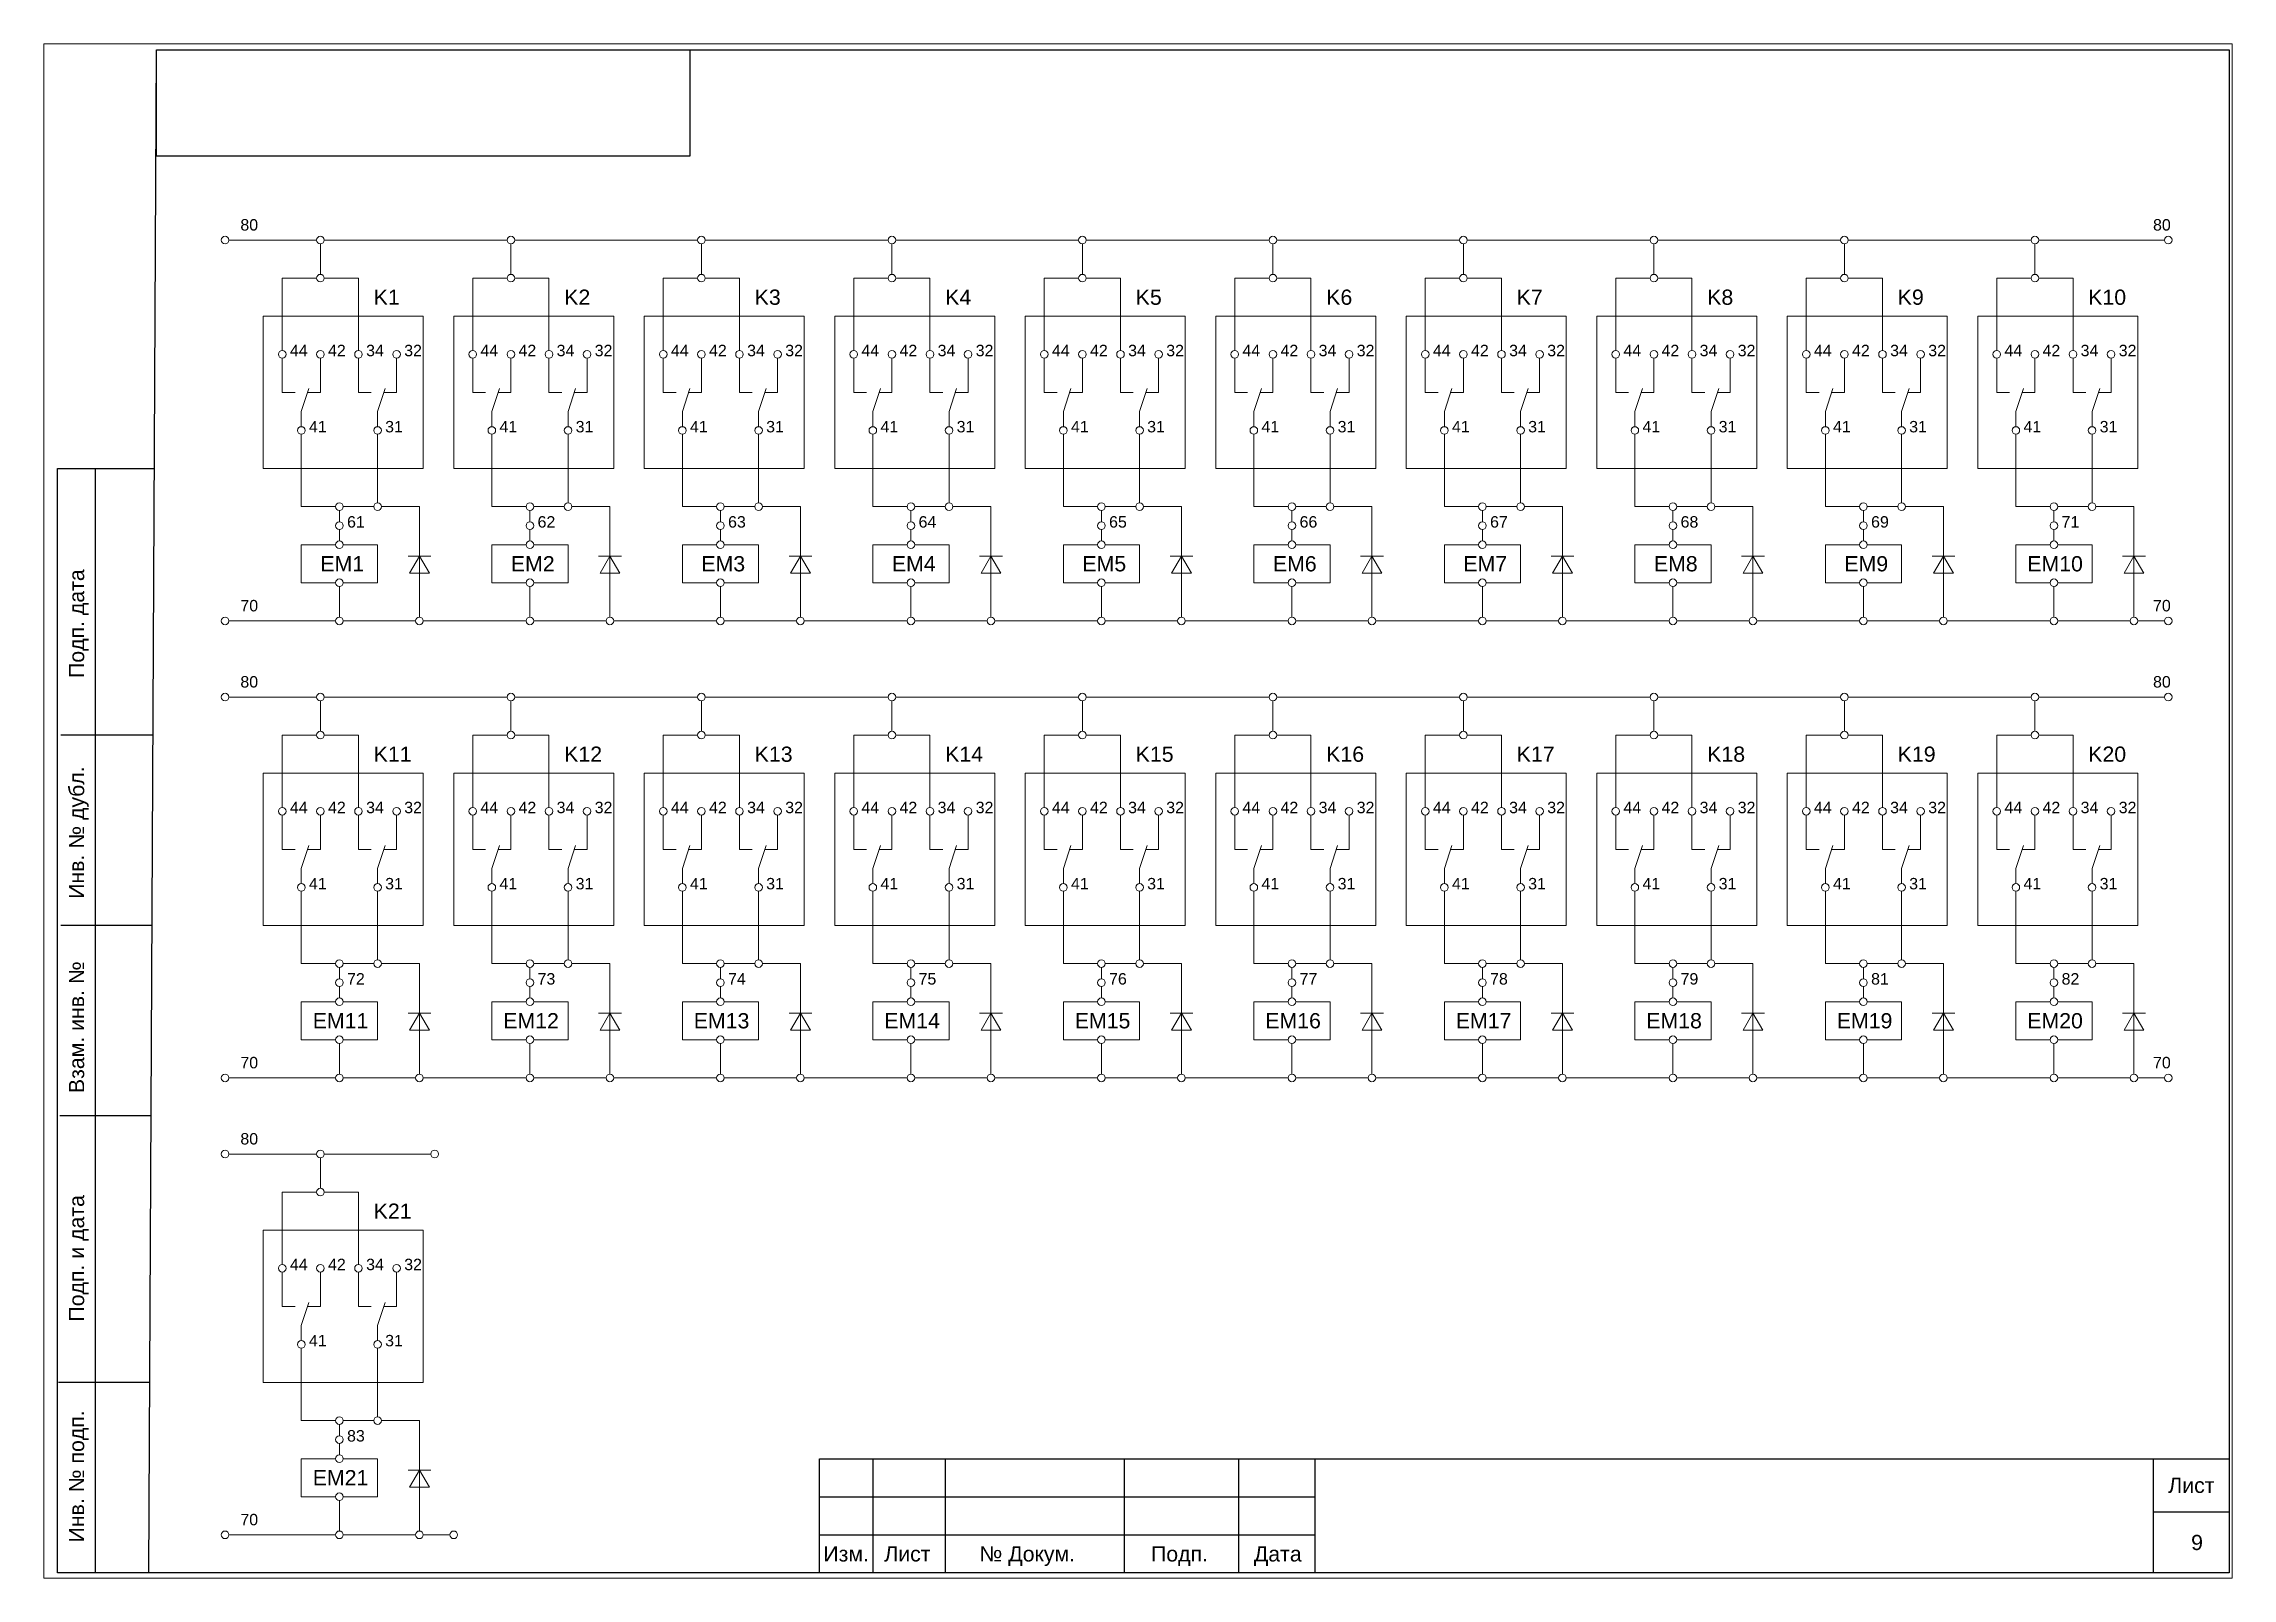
# Paper-space layout 'Лист8' of a CAD drawing. Header units: millimetres. Extents: x 0 to 287, y 0 to 202.
# The model-space entities are those that its viewports show. They can reach past a viewport. Long polylines and large blocks are cut down to what shows.
import ezdxf

# ---------------------------------------------------------------- set-up
doc = ezdxf.new("R2010")
doc.units = ezdxf.units.MM
doc.layers.add('Аппаратура', color=7, linetype='Continuous', lineweight=20)
doc.layers.add('Рамки', color=7, linetype='Continuous', lineweight=25)
doc.styles.get("Standard").update_dxf_attribs({"font": 'arial.ttf'})

msp = doc.modelspace()

# ---------------------------------------------------------------- linework, layer by layer
at = {"layer": 'Аппаратура'}
for p, q in [((2355, 3470), (2366.5, 3470)), ((2367, 3469.5), (2367, 3465.5)), ((2367.5, 3470), (2391.5, 3470)), ((2392, 3469.5), (2392, 3465.5)), ((2392.5, 3470), (2416.5, 3470)), ((2417, 3469.5), (2417, 3465.5)), ((2417.5, 3470), (2441.5, 3470)), ((2442, 3469.5), (2442, 3465.5)), ((2442.5, 3470), (2466.5, 3470)), ((2467, 3469.5), (2467, 3465.5)), ((2467.5, 3470), (2491.5, 3470)), ((2492, 3469.5), (2492, 3465.5)), ((2492.5, 3470), (2516.5, 3470)), ((2517, 3469.5), (2517, 3465.5)), ((2517.5, 3470), (2541.5, 3470)), ((2542, 3469.5), (2542, 3465.5)), ((2542.5, 3470), (2566.5, 3470)), ((2567, 3469.5), (2567, 3465.5)), ((2567.5, 3470), (2591.5, 3470)), ((2592, 3469.5), (2592, 3465.5)), ((2592.5, 3470), (2609, 3470)), ((2362, 3455.5), (2362, 3465)), ((2362, 3465), (2366.5, 3465)), ((2367.5, 3465), (2372, 3465)), ((2372, 3455.5), (2372, 3465)), ((2387, 3455.5), (2387, 3465)), ((2387, 3465), (2391.5, 3465)), ((2392.5, 3465), (2397, 3465)), ((2397, 3455.5), (2397, 3465)), ((2412, 3455.5), (2412, 3465)), ((2412, 3465), (2416.5, 3465)), ((2417.5, 3465), (2422, 3465)), ((2422, 3455.5), (2422, 3465)), ((2437, 3455.5), (2437, 3465)), ((2437, 3465), (2441.5, 3465)), ((2442.5, 3465), (2447, 3465)), ((2447, 3455.5), (2447, 3465)), ((2462, 3455.5), (2462, 3465)), ((2462, 3465), (2466.5, 3465)), ((2467.5, 3465), (2472, 3465)), ((2472, 3455.5), (2472, 3465)), ((2487, 3455.5), (2487, 3465)), ((2487, 3465), (2491.5, 3465)), ((2492.5, 3465), (2497, 3465)), ((2497, 3455.5), (2497, 3465)), ((2512, 3455.5), (2512, 3465)), ((2512, 3465), (2516.5, 3465)), ((2517.5, 3465), (2522, 3465)), ((2522, 3455.5), (2522, 3465)), ((2537, 3455.5), (2537, 3465)), ((2537, 3465), (2541.5, 3465)), ((2542.5, 3465), (2547, 3465)), ((2547, 3455.5), (2547, 3465)), ((2562, 3455.5), (2562, 3465)), ((2562, 3465), (2566.5, 3465)), ((2567.5, 3465), (2572, 3465)), ((2572, 3455.5), (2572, 3465)), ((2587, 3455.5), (2587, 3465)), ((2587, 3465), (2591.5, 3465)), ((2592.5, 3465), (2597, 3465)), ((2597, 3455.5), (2597, 3465)), ((2362, 3454.5), (2362, 3450)), ((2367, 3454.5), (2367, 3450)), ((2372, 3454.5), (2372, 3450)), ((2377, 3454.5), (2377, 3450)), ((2387, 3454.5), (2387, 3450)), ((2392, 3454.5), (2392, 3450)), ((2397, 3454.5), (2397, 3450)), ((2402, 3454.5), (2402, 3450)), ((2412, 3454.5), (2412, 3450)), ((2417, 3454.5), (2417, 3450)), ((2422, 3454.5), (2422, 3450)), ((2427, 3454.5), (2427, 3450)), ((2437, 3454.5), (2437, 3450)), ((2442, 3454.5), (2442, 3450)), ((2447, 3454.5), (2447, 3450)), ((2452, 3454.5), (2452, 3450)), ((2462, 3454.5), (2462, 3450)), ((2467, 3454.5), (2467, 3450)), ((2472, 3454.5), (2472, 3450)), ((2477, 3454.5), (2477, 3450)), ((2487, 3454.5), (2487, 3450)), ((2492, 3454.5), (2492, 3450)), ((2497, 3454.5), (2497, 3450)), ((2502, 3454.5), (2502, 3450)), ((2512, 3454.5), (2512, 3450)), ((2517, 3454.5), (2517, 3450)), ((2522, 3454.5), (2522, 3450)), ((2527, 3454.5), (2527, 3450)), ((2537, 3454.5), (2537, 3450)), ((2542, 3454.5), (2542, 3450)), ((2547, 3454.5), (2547, 3450)), ((2552, 3454.5), (2552, 3450)), ((2562, 3454.5), (2562, 3450)), ((2567, 3454.5), (2567, 3450)), ((2572, 3454.5), (2572, 3450)), ((2577, 3454.5), (2577, 3450)), ((2587, 3454.5), (2587, 3450)), ((2592, 3454.5), (2592, 3450)), ((2597, 3454.5), (2597, 3450)), ((2602, 3454.5), (2602, 3450)), ((2362, 3450), (2363.67, 3450)), ((2364.5, 3447.5), (2365.5, 3450.5)), ((2367, 3450), (2365.33, 3450)), ((2372, 3450), (2373.67, 3450)), ((2374.5, 3447.5), (2375.5, 3450.5)), ((2377, 3450), (2375.33, 3450)), ((2387, 3450), (2388.67, 3450)), ((2389.5, 3447.5), (2390.5, 3450.5)), ((2392, 3450), (2390.33, 3450)), ((2397, 3450), (2398.67, 3450)), ((2399.5, 3447.5), (2400.5, 3450.5)), ((2402, 3450), (2400.33, 3450)), ((2412, 3450), (2413.67, 3450)), ((2414.5, 3447.5), (2415.5, 3450.5)), ((2417, 3450), (2415.33, 3450)), ((2422, 3450), (2423.67, 3450)), ((2424.5, 3447.5), (2425.5, 3450.5)), ((2427, 3450), (2425.33, 3450)), ((2437, 3450), (2438.67, 3450)), ((2439.5, 3447.5), (2440.5, 3450.5)), ((2442, 3450), (2440.33, 3450)), ((2447, 3450), (2448.67, 3450)), ((2449.5, 3447.5), (2450.5, 3450.5)), ((2452, 3450), (2450.33, 3450)), ((2462, 3450), (2463.67, 3450)), ((2464.5, 3447.5), (2465.5, 3450.5)), ((2467, 3450), (2465.33, 3450)), ((2472, 3450), (2473.67, 3450)), ((2474.5, 3447.5), (2475.5, 3450.5)), ((2477, 3450), (2475.33, 3450)), ((2487, 3450), (2488.67, 3450)), ((2489.5, 3447.5), (2490.5, 3450.5)), ((2492, 3450), (2490.33, 3450)), ((2497, 3450), (2498.67, 3450)), ((2499.5, 3447.5), (2500.5, 3450.5)), ((2502, 3450), (2500.33, 3450)), ((2512, 3450), (2513.67, 3450)), ((2514.5, 3447.5), (2515.5, 3450.5)), ((2517, 3450), (2515.33, 3450)), ((2522, 3450), (2523.67, 3450)), ((2524.5, 3447.5), (2525.5, 3450.5)), ((2527, 3450), (2525.33, 3450)), ((2537, 3450), (2538.67, 3450)), ((2539.5, 3447.5), (2540.5, 3450.5)), ((2542, 3450), (2540.33, 3450)), ((2547, 3450), (2548.67, 3450)), ((2549.5, 3447.5), (2550.5, 3450.5)), ((2552, 3450), (2550.33, 3450)), ((2562, 3450), (2563.67, 3450)), ((2564.5, 3447.5), (2565.5, 3450.5)), ((2567, 3450), (2565.33, 3450)), ((2572, 3450), (2573.67, 3450)), ((2574.5, 3447.5), (2575.5, 3450.5)), ((2577, 3450), (2575.33, 3450)), ((2587, 3450), (2588.67, 3450)), ((2589.5, 3447.5), (2590.5, 3450.5)), ((2592, 3450), (2590.33, 3450)), ((2597, 3450), (2598.67, 3450)), ((2599.5, 3447.5), (2600.5, 3450.5)), ((2602, 3450), (2600.33, 3450)), ((2364.5, 3445.5), (2364.5, 3447.5)), ((2374.5, 3445.5), (2374.5, 3447.5)), ((2389.5, 3445.5), (2389.5, 3447.5)), ((2399.5, 3445.5), (2399.5, 3447.5)), ((2414.5, 3445.5), (2414.5, 3447.5)), ((2424.5, 3445.5), (2424.5, 3447.5)), ((2439.5, 3445.5), (2439.5, 3447.5)), ((2449.5, 3445.5), (2449.5, 3447.5)), ((2464.5, 3445.5), (2464.5, 3447.5)), ((2474.5, 3445.5), (2474.5, 3447.5)), ((2489.5, 3445.5), (2489.5, 3447.5)), ((2499.5, 3445.5), (2499.5, 3447.5)), ((2514.5, 3445.5), (2514.5, 3447.5)), ((2524.5, 3445.5), (2524.5, 3447.5)), ((2539.5, 3445.5), (2539.5, 3447.5)), ((2549.5, 3445.5), (2549.5, 3447.5)), ((2564.5, 3445.5), (2564.5, 3447.5)), ((2574.5, 3445.5), (2574.5, 3447.5)), ((2589.5, 3445.5), (2589.5, 3447.5)), ((2599.5, 3445.5), (2599.5, 3447.5)), ((2364.5, 3435), (2364.5, 3444.5)), ((2374.5, 3435.5), (2374.5, 3444.5)), ((2389.5, 3435), (2389.5, 3444.5)), ((2399.5, 3435.5), (2399.5, 3444.5)), ((2414.5, 3435), (2414.5, 3444.5)), ((2424.5, 3435.5), (2424.5, 3444.5)), ((2439.5, 3435), (2439.5, 3444.5)), ((2449.5, 3435.5), (2449.5, 3444.5)), ((2464.5, 3435), (2464.5, 3444.5)), ((2474.5, 3435.5), (2474.5, 3444.5)), ((2489.5, 3435), (2489.5, 3444.5)), ((2499.5, 3435.5), (2499.5, 3444.5)), ((2514.5, 3435), (2514.5, 3444.5)), ((2524.5, 3435.5), (2524.5, 3444.5)), ((2539.5, 3435), (2539.5, 3444.5)), ((2549.5, 3435.5), (2549.5, 3444.5)), ((2564.5, 3435), (2564.5, 3444.5)), ((2574.5, 3435.5), (2574.5, 3444.5)), ((2589.5, 3435), (2589.5, 3444.5)), ((2599.5, 3435.5), (2599.5, 3444.5)), ((2369, 3435), (2364.5, 3435)), ((2370, 3435), (2374, 3435)), ((2375, 3435), (2380, 3435)), ((2380, 3435), (2380, 3420.5)), ((2394, 3435), (2389.5, 3435)), ((2395, 3435), (2399, 3435)), ((2400, 3435), (2405, 3435)), ((2405, 3435), (2405, 3420.5)), ((2419, 3435), (2414.5, 3435)), ((2420, 3435), (2424, 3435)), ((2425, 3435), (2430, 3435)), ((2430, 3435), (2430, 3420.5)), ((2444, 3435), (2439.5, 3435)), ((2445, 3435), (2449, 3435)), ((2450, 3435), (2455, 3435)), ((2455, 3435), (2455, 3420.5)), ((2469, 3435), (2464.5, 3435)), ((2470, 3435), (2474, 3435)), ((2475, 3435), (2480, 3435)), ((2480, 3435), (2480, 3420.5)), ((2494, 3435), (2489.5, 3435)), ((2495, 3435), (2499, 3435)), ((2500, 3435), (2505, 3435)), ((2505, 3435), (2505, 3420.5)), ((2519, 3435), (2514.5, 3435)), ((2520, 3435), (2524, 3435)), ((2525, 3435), (2530, 3435)), ((2530, 3435), (2530, 3420.5)), ((2544, 3435), (2539.5, 3435)), ((2545, 3435), (2549, 3435)), ((2550, 3435), (2555, 3435)), ((2555, 3435), (2555, 3420.5)), ((2569, 3435), (2564.5, 3435)), ((2570, 3435), (2574, 3435)), ((2575, 3435), (2580, 3435)), ((2580, 3435), (2580, 3420.5)), ((2594, 3435), (2589.5, 3435)), ((2595, 3435), (2599, 3435)), ((2600, 3435), (2605, 3435)), ((2605, 3435), (2605, 3420.5)), ((2369.5, 3434.5), (2369.5, 3433)), ((2369.5, 3432), (2369.5, 3430.5)), ((2394.5, 3434.5), (2394.5, 3433)), ((2394.5, 3432), (2394.5, 3430.5)), ((2419.5, 3434.5), (2419.5, 3433)), ((2419.5, 3432), (2419.5, 3430.5)), ((2444.5, 3434.5), (2444.5, 3433)), ((2444.5, 3432), (2444.5, 3430.5)), ((2469.5, 3434.5), (2469.5, 3433)), ((2469.5, 3432), (2469.5, 3430.5)), ((2494.5, 3434.5), (2494.5, 3433)), ((2494.5, 3432), (2494.5, 3430.5)), ((2519.5, 3434.5), (2519.5, 3433)), ((2519.5, 3432), (2519.5, 3430.5)), ((2544.5, 3434.5), (2544.5, 3433)), ((2544.5, 3432), (2544.5, 3430.5)), ((2569.5, 3434.5), (2569.5, 3433)), ((2569.5, 3432), (2569.5, 3430.5)), ((2594.5, 3434.5), (2594.5, 3433)), ((2594.5, 3432), (2594.5, 3430.5)), ((2378.5, 3428.5), (2381.5, 3428.5)), ((2403.5, 3428.5), (2406.5, 3428.5)), ((2428.5, 3428.5), (2431.5, 3428.5)), ((2453.5, 3428.5), (2456.5, 3428.5)), ((2478.5, 3428.5), (2481.5, 3428.5)), ((2503.5, 3428.5), (2506.5, 3428.5)), ((2528.5, 3428.5), (2531.5, 3428.5)), ((2553.5, 3428.5), (2556.5, 3428.5)), ((2578.5, 3428.5), (2581.5, 3428.5)), ((2603.5, 3428.5), (2606.5, 3428.5)), ((2369.5, 3424.5), (2369.5, 3420.5)), ((2394.5, 3424.5), (2394.5, 3420.5)), ((2419.5, 3424.5), (2419.5, 3420.5)), ((2444.5, 3424.5), (2444.5, 3420.5)), ((2469.5, 3424.5), (2469.5, 3420.5)), ((2494.5, 3424.5), (2494.5, 3420.5)), ((2519.5, 3424.5), (2519.5, 3420.5)), ((2544.5, 3424.5), (2544.5, 3420.5)), ((2569.5, 3424.5), (2569.5, 3420.5)), ((2594.5, 3424.5), (2594.5, 3420.5)), ((2355, 3420), (2369, 3420)), ((2370, 3420), (2379.5, 3420)), ((2380.5, 3420), (2394, 3420)), ((2395, 3420), (2404.5, 3420)), ((2405.5, 3420), (2419, 3420)), ((2420, 3420), (2429.5, 3420)), ((2430.5, 3420), (2444, 3420)), ((2445, 3420), (2454.5, 3420)), ((2455.5, 3420), (2469, 3420)), ((2470, 3420), (2479.5, 3420)), ((2480.5, 3420), (2494, 3420)), ((2495, 3420), (2504.5, 3420)), ((2505.5, 3420), (2519, 3420)), ((2520, 3420), (2529.5, 3420)), ((2530.5, 3420), (2544, 3420)), ((2545, 3420), (2554.5, 3420)), ((2555.5, 3420), (2569, 3420)), ((2570, 3420), (2579.5, 3420)), ((2580.5, 3420), (2594, 3420)), ((2595, 3420), (2604.5, 3420)), ((2605.5, 3420), (2609, 3420)), ((2355, 3410), (2366.5, 3410)), ((2367, 3409.5), (2367, 3405.5)), ((2367.5, 3410), (2391.5, 3410)), ((2392, 3409.5), (2392, 3405.5)), ((2392.5, 3410), (2416.5, 3410)), ((2417, 3409.5), (2417, 3405.5)), ((2417.5, 3410), (2441.5, 3410)), ((2442, 3409.5), (2442, 3405.5)), ((2442.5, 3410), (2466.5, 3410)), ((2467, 3409.5), (2467, 3405.5)), ((2467.5, 3410), (2491.5, 3410)), ((2492, 3409.5), (2492, 3405.5)), ((2492.5, 3410), (2516.5, 3410)), ((2517, 3409.5), (2517, 3405.5)), ((2517.5, 3410), (2541.5, 3410)), ((2542, 3409.5), (2542, 3405.5)), ((2542.5, 3410), (2566.5, 3410)), ((2567, 3409.5), (2567, 3405.5)), ((2567.5, 3410), (2591.5, 3410)), ((2592, 3409.5), (2592, 3405.5)), ((2592.5, 3410), (2609, 3410)), ((2362, 3395.5), (2362, 3405)), ((2362, 3405), (2366.5, 3405)), ((2367.5, 3405), (2372, 3405)), ((2372, 3395.5), (2372, 3405)), ((2387, 3395.5), (2387, 3405)), ((2387, 3405), (2391.5, 3405)), ((2392.5, 3405), (2397, 3405)), ((2397, 3395.5), (2397, 3405)), ((2412, 3395.5), (2412, 3405)), ((2412, 3405), (2416.5, 3405)), ((2417.5, 3405), (2422, 3405)), ((2422, 3395.5), (2422, 3405)), ((2437, 3395.5), (2437, 3405)), ((2437, 3405), (2441.5, 3405)), ((2442.5, 3405), (2447, 3405)), ((2447, 3395.5), (2447, 3405)), ((2462, 3395.5), (2462, 3405)), ((2462, 3405), (2466.5, 3405)), ((2467.5, 3405), (2472, 3405)), ((2472, 3395.5), (2472, 3405)), ((2487, 3395.5), (2487, 3405)), ((2487, 3405), (2491.5, 3405)), ((2492.5, 3405), (2497, 3405)), ((2497, 3395.5), (2497, 3405)), ((2512, 3395.5), (2512, 3405)), ((2512, 3405), (2516.5, 3405)), ((2517.5, 3405), (2522, 3405)), ((2522, 3395.5), (2522, 3405)), ((2537, 3395.5), (2537, 3405)), ((2537, 3405), (2541.5, 3405)), ((2542.5, 3405), (2547, 3405)), ((2547, 3395.5), (2547, 3405)), ((2562, 3395.5), (2562, 3405)), ((2562, 3405), (2566.5, 3405)), ((2567.5, 3405), (2572, 3405)), ((2572, 3395.5), (2572, 3405)), ((2587, 3395.5), (2587, 3405)), ((2587, 3405), (2591.5, 3405)), ((2592.5, 3405), (2597, 3405)), ((2597, 3395.5), (2597, 3405)), ((2362, 3394.5), (2362, 3390)), ((2367, 3394.5), (2367, 3390)), ((2372, 3394.5), (2372, 3390)), ((2377, 3394.5), (2377, 3390)), ((2387, 3394.5), (2387, 3390)), ((2392, 3394.5), (2392, 3390)), ((2397, 3394.5), (2397, 3390)), ((2402, 3394.5), (2402, 3390)), ((2412, 3394.5), (2412, 3390)), ((2417, 3394.5), (2417, 3390)), ((2422, 3394.5), (2422, 3390)), ((2427, 3394.5), (2427, 3390)), ((2437, 3394.5), (2437, 3390)), ((2442, 3394.5), (2442, 3390)), ((2447, 3394.5), (2447, 3390)), ((2452, 3394.5), (2452, 3390)), ((2462, 3394.5), (2462, 3390)), ((2467, 3394.5), (2467, 3390)), ((2472, 3394.5), (2472, 3390)), ((2477, 3394.5), (2477, 3390)), ((2487, 3394.5), (2487, 3390)), ((2492, 3394.5), (2492, 3390)), ((2497, 3394.5), (2497, 3390)), ((2502, 3394.5), (2502, 3390)), ((2512, 3394.5), (2512, 3390)), ((2517, 3394.5), (2517, 3390)), ((2522, 3394.5), (2522, 3390)), ((2527, 3394.5), (2527, 3390)), ((2537, 3394.5), (2537, 3390)), ((2542, 3394.5), (2542, 3390)), ((2547, 3394.5), (2547, 3390)), ((2552, 3394.5), (2552, 3390)), ((2562, 3394.5), (2562, 3390)), ((2567, 3394.5), (2567, 3390)), ((2572, 3394.5), (2572, 3390)), ((2577, 3394.5), (2577, 3390)), ((2587, 3394.5), (2587, 3390)), ((2592, 3394.5), (2592, 3390)), ((2597, 3394.5), (2597, 3390)), ((2602, 3394.5), (2602, 3390)), ((2362, 3390), (2363.67, 3390)), ((2364.5, 3387.5), (2365.5, 3390.5)), ((2367, 3390), (2365.33, 3390)), ((2372, 3390), (2373.67, 3390)), ((2374.5, 3387.5), (2375.5, 3390.5)), ((2377, 3390), (2375.33, 3390)), ((2387, 3390), (2388.67, 3390)), ((2389.5, 3387.5), (2390.5, 3390.5)), ((2392, 3390), (2390.33, 3390)), ((2397, 3390), (2398.67, 3390)), ((2399.5, 3387.5), (2400.5, 3390.5)), ((2402, 3390), (2400.33, 3390)), ((2412, 3390), (2413.67, 3390)), ((2414.5, 3387.5), (2415.5, 3390.5)), ((2417, 3390), (2415.33, 3390)), ((2422, 3390), (2423.67, 3390)), ((2424.5, 3387.5), (2425.5, 3390.5)), ((2427, 3390), (2425.33, 3390)), ((2437, 3390), (2438.67, 3390)), ((2439.5, 3387.5), (2440.5, 3390.5)), ((2442, 3390), (2440.33, 3390)), ((2447, 3390), (2448.67, 3390)), ((2449.5, 3387.5), (2450.5, 3390.5)), ((2452, 3390), (2450.33, 3390)), ((2462, 3390), (2463.67, 3390)), ((2464.5, 3387.5), (2465.5, 3390.5)), ((2467, 3390), (2465.33, 3390)), ((2472, 3390), (2473.67, 3390)), ((2474.5, 3387.5), (2475.5, 3390.5)), ((2477, 3390), (2475.33, 3390)), ((2487, 3390), (2488.67, 3390)), ((2489.5, 3387.5), (2490.5, 3390.5)), ((2492, 3390), (2490.33, 3390)), ((2497, 3390), (2498.67, 3390)), ((2499.5, 3387.5), (2500.5, 3390.5)), ((2502, 3390), (2500.33, 3390)), ((2512, 3390), (2513.67, 3390)), ((2514.5, 3387.5), (2515.5, 3390.5)), ((2517, 3390), (2515.33, 3390)), ((2522, 3390), (2523.67, 3390)), ((2524.5, 3387.5), (2525.5, 3390.5)), ((2527, 3390), (2525.33, 3390)), ((2537, 3390), (2538.67, 3390)), ((2539.5, 3387.5), (2540.5, 3390.5)), ((2542, 3390), (2540.33, 3390)), ((2547, 3390), (2548.67, 3390)), ((2549.5, 3387.5), (2550.5, 3390.5)), ((2552, 3390), (2550.33, 3390)), ((2562, 3390), (2563.67, 3390)), ((2564.5, 3387.5), (2565.5, 3390.5)), ((2567, 3390), (2565.33, 3390)), ((2572, 3390), (2573.67, 3390)), ((2574.5, 3387.5), (2575.5, 3390.5)), ((2577, 3390), (2575.33, 3390)), ((2587, 3390), (2588.67, 3390)), ((2589.5, 3387.5), (2590.5, 3390.5)), ((2592, 3390), (2590.33, 3390)), ((2597, 3390), (2598.67, 3390)), ((2599.5, 3387.5), (2600.5, 3390.5)), ((2602, 3390), (2600.33, 3390)), ((2364.5, 3385.5), (2364.5, 3387.5)), ((2374.5, 3385.5), (2374.5, 3387.5)), ((2389.5, 3385.5), (2389.5, 3387.5)), ((2399.5, 3385.5), (2399.5, 3387.5)), ((2414.5, 3385.5), (2414.5, 3387.5)), ((2424.5, 3385.5), (2424.5, 3387.5)), ((2439.5, 3385.5), (2439.5, 3387.5)), ((2449.5, 3385.5), (2449.5, 3387.5)), ((2464.5, 3385.5), (2464.5, 3387.5)), ((2474.5, 3385.5), (2474.5, 3387.5)), ((2489.5, 3385.5), (2489.5, 3387.5)), ((2499.5, 3385.5), (2499.5, 3387.5)), ((2514.5, 3385.5), (2514.5, 3387.5)), ((2524.5, 3385.5), (2524.5, 3387.5)), ((2539.5, 3385.5), (2539.5, 3387.5)), ((2549.5, 3385.5), (2549.5, 3387.5)), ((2564.5, 3385.5), (2564.5, 3387.5)), ((2574.5, 3385.5), (2574.5, 3387.5)), ((2589.5, 3385.5), (2589.5, 3387.5)), ((2599.5, 3385.5), (2599.5, 3387.5)), ((2364.5, 3375), (2364.5, 3384.5)), ((2374.5, 3375.5), (2374.5, 3384.5)), ((2389.5, 3375), (2389.5, 3384.5)), ((2399.5, 3375.5), (2399.5, 3384.5)), ((2414.5, 3375), (2414.5, 3384.5)), ((2424.5, 3375.5), (2424.5, 3384.5)), ((2439.5, 3375), (2439.5, 3384.5)), ((2449.5, 3375.5), (2449.5, 3384.5)), ((2464.5, 3375), (2464.5, 3384.5)), ((2474.5, 3375.5), (2474.5, 3384.5)), ((2489.5, 3375), (2489.5, 3384.5)), ((2499.5, 3375.5), (2499.5, 3384.5)), ((2514.5, 3375), (2514.5, 3384.5)), ((2524.5, 3375.5), (2524.5, 3384.5)), ((2539.5, 3375), (2539.5, 3384.5)), ((2549.5, 3375.5), (2549.5, 3384.5)), ((2564.5, 3375), (2564.5, 3384.5)), ((2574.5, 3375.5), (2574.5, 3384.5)), ((2589.5, 3375), (2589.5, 3384.5)), ((2599.5, 3375.5), (2599.5, 3384.5)), ((2369, 3375), (2364.5, 3375)), ((2370, 3375), (2374, 3375)), ((2375, 3375), (2380, 3375)), ((2380, 3375), (2380, 3360.5)), ((2394, 3375), (2389.5, 3375)), ((2395, 3375), (2399, 3375)), ((2400, 3375), (2405, 3375)), ((2405, 3375), (2405, 3360.5)), ((2419, 3375), (2414.5, 3375)), ((2420, 3375), (2424, 3375)), ((2425, 3375), (2430, 3375)), ((2430, 3375), (2430, 3360.5)), ((2444, 3375), (2439.5, 3375)), ((2445, 3375), (2449, 3375)), ((2450, 3375), (2455, 3375)), ((2455, 3375), (2455, 3360.5)), ((2469, 3375), (2464.5, 3375)), ((2470, 3375), (2474, 3375)), ((2475, 3375), (2480, 3375)), ((2480, 3375), (2480, 3360.5)), ((2494, 3375), (2489.5, 3375)), ((2495, 3375), (2499, 3375)), ((2500, 3375), (2505, 3375)), ((2505, 3375), (2505, 3360.5)), ((2519, 3375), (2514.5, 3375)), ((2520, 3375), (2524, 3375)), ((2525, 3375), (2530, 3375)), ((2530, 3375), (2530, 3360.5)), ((2544, 3375), (2539.5, 3375)), ((2545, 3375), (2549, 3375)), ((2550, 3375), (2555, 3375)), ((2555, 3375), (2555, 3360.5)), ((2569, 3375), (2564.5, 3375)), ((2570, 3375), (2574, 3375)), ((2575, 3375), (2580, 3375)), ((2580, 3375), (2580, 3360.5)), ((2594, 3375), (2589.5, 3375)), ((2595, 3375), (2599, 3375)), ((2600, 3375), (2605, 3375)), ((2605, 3375), (2605, 3360.5)), ((2369.5, 3374.5), (2369.5, 3373)), ((2369.5, 3372), (2369.5, 3370.5)), ((2394.5, 3374.5), (2394.5, 3373)), ((2394.5, 3372), (2394.5, 3370.5)), ((2419.5, 3374.5), (2419.5, 3373)), ((2419.5, 3372), (2419.5, 3370.5)), ((2444.5, 3374.5), (2444.5, 3373)), ((2444.5, 3372), (2444.5, 3370.5)), ((2469.5, 3374.5), (2469.5, 3373)), ((2469.5, 3372), (2469.5, 3370.5)), ((2494.5, 3374.5), (2494.5, 3373)), ((2494.5, 3372), (2494.5, 3370.5)), ((2519.5, 3374.5), (2519.5, 3373)), ((2519.5, 3372), (2519.5, 3370.5)), ((2544.5, 3374.5), (2544.5, 3373)), ((2544.5, 3372), (2544.5, 3370.5)), ((2569.5, 3374.5), (2569.5, 3373)), ((2569.5, 3372), (2569.5, 3370.5)), ((2594.5, 3374.5), (2594.5, 3373)), ((2594.5, 3372), (2594.5, 3370.5)), ((2378.5, 3368.5), (2381.5, 3368.5)), ((2403.5, 3368.5), (2406.5, 3368.5)), ((2428.5, 3368.5), (2431.5, 3368.5)), ((2453.5, 3368.5), (2456.5, 3368.5)), ((2478.5, 3368.5), (2481.5, 3368.5)), ((2503.5, 3368.5), (2506.5, 3368.5)), ((2528.5, 3368.5), (2531.5, 3368.5)), ((2553.5, 3368.5), (2556.5, 3368.5)), ((2578.5, 3368.5), (2581.5, 3368.5)), ((2603.5, 3368.5), (2606.5, 3368.5)), ((2369.5, 3364.5), (2369.5, 3360.5)), ((2394.5, 3364.5), (2394.5, 3360.5)), ((2419.5, 3364.5), (2419.5, 3360.5)), ((2444.5, 3364.5), (2444.5, 3360.5)), ((2469.5, 3364.5), (2469.5, 3360.5)), ((2494.5, 3364.5), (2494.5, 3360.5)), ((2519.5, 3364.5), (2519.5, 3360.5)), ((2544.5, 3364.5), (2544.5, 3360.5)), ((2569.5, 3364.5), (2569.5, 3360.5)), ((2594.5, 3364.5), (2594.5, 3360.5)), ((2355, 3360), (2369, 3360)), ((2370, 3360), (2379.5, 3360)), ((2380.5, 3360), (2394, 3360)), ((2395, 3360), (2404.5, 3360)), ((2405.5, 3360), (2419, 3360)), ((2420, 3360), (2429.5, 3360)), ((2430.5, 3360), (2444, 3360)), ((2445, 3360), (2454.5, 3360)), ((2455.5, 3360), (2469, 3360)), ((2470, 3360), (2479.5, 3360)), ((2480.5, 3360), (2494, 3360)), ((2495, 3360), (2504.5, 3360)), ((2505.5, 3360), (2519, 3360)), ((2520, 3360), (2529.5, 3360)), ((2530.5, 3360), (2544, 3360)), ((2545, 3360), (2554.5, 3360)), ((2555.5, 3360), (2569, 3360)), ((2570, 3360), (2579.5, 3360)), ((2580.5, 3360), (2594, 3360)), ((2595, 3360), (2604.5, 3360)), ((2605.5, 3360), (2609, 3360)), ((2355, 3350), (2366.5, 3350)), ((2367, 3349.5), (2367, 3345.5)), ((2367.5, 3350), (2381.5, 3350)), ((2362, 3335.5), (2362, 3345)), ((2362, 3345), (2366.5, 3345)), ((2367.5, 3345), (2372, 3345)), ((2372, 3335.5), (2372, 3345)), ((2362, 3334.5), (2362, 3330)), ((2367, 3334.5), (2367, 3330)), ((2372, 3334.5), (2372, 3330)), ((2377, 3334.5), (2377, 3330)), ((2362, 3330), (2363.67, 3330)), ((2364.5, 3327.5), (2365.5, 3330.5)), ((2367, 3330), (2365.33, 3330)), ((2372, 3330), (2373.67, 3330)), ((2374.5, 3327.5), (2375.5, 3330.5)), ((2377, 3330), (2375.33, 3330)), ((2364.5, 3325.5), (2364.5, 3327.5)), ((2374.5, 3325.5), (2374.5, 3327.5)), ((2364.5, 3315), (2364.5, 3324.5)), ((2374.5, 3315.5), (2374.5, 3324.5)), ((2369, 3315), (2364.5, 3315)), ((2369.5, 3314.5), (2369.5, 3313)), ((2370, 3315), (2374, 3315)), ((2375, 3315), (2380, 3315)), ((2380, 3315), (2380, 3300.5)), ((2369.5, 3312), (2369.5, 3310.5)), ((2378.5, 3308.5), (2381.5, 3308.5)), ((2369.5, 3304.5), (2369.5, 3300.5)), ((2355, 3300), (2369, 3300)), ((2370, 3300), (2379.5, 3300)), ((2380.5, 3300), (2384, 3300))]:
    msp.add_line(p, q, dxfattribs=at)
for points in [[(2380.5, 3440), (2359.5, 3440), (2359.5, 3460), (2380.5, 3460)], [(2405.5, 3440), (2384.5, 3440), (2384.5, 3460), (2405.5, 3460)], [(2430.5, 3440), (2409.5, 3440), (2409.5, 3460), (2430.5, 3460)], [(2455.5, 3440), (2434.5, 3440), (2434.5, 3460), (2455.5, 3460)], [(2480.5, 3440), (2459.5, 3440), (2459.5, 3460), (2480.5, 3460)], [(2505.5, 3440), (2484.5, 3440), (2484.5, 3460), (2505.5, 3460)], [(2530.5, 3440), (2509.5, 3440), (2509.5, 3460), (2530.5, 3460)], [(2555.5, 3440), (2534.5, 3440), (2534.5, 3460), (2555.5, 3460)], [(2580.5, 3440), (2559.5, 3440), (2559.5, 3460), (2580.5, 3460)], [(2605.5, 3440), (2584.5, 3440), (2584.5, 3460), (2605.5, 3460)], [(2380, 3428.5), (2378.7, 3426.25), (2381.3, 3426.25)], [(2405, 3428.5), (2403.7, 3426.25), (2406.3, 3426.25)], [(2430, 3428.5), (2428.7, 3426.25), (2431.3, 3426.25)], [(2455, 3428.5), (2453.7, 3426.25), (2456.3, 3426.25)], [(2480, 3428.5), (2478.7, 3426.25), (2481.3, 3426.25)], [(2505, 3428.5), (2503.7, 3426.25), (2506.3, 3426.25)], [(2530, 3428.5), (2528.7, 3426.25), (2531.3, 3426.25)], [(2555, 3428.5), (2553.7, 3426.25), (2556.3, 3426.25)], [(2580, 3428.5), (2578.7, 3426.25), (2581.3, 3426.25)], [(2605, 3428.5), (2603.7, 3426.25), (2606.3, 3426.25)], [(2380.5, 3380), (2359.5, 3380), (2359.5, 3400), (2380.5, 3400)], [(2405.5, 3380), (2384.5, 3380), (2384.5, 3400), (2405.5, 3400)], [(2430.5, 3380), (2409.5, 3380), (2409.5, 3400), (2430.5, 3400)], [(2455.5, 3380), (2434.5, 3380), (2434.5, 3400), (2455.5, 3400)], [(2480.5, 3380), (2459.5, 3380), (2459.5, 3400), (2480.5, 3400)], [(2505.5, 3380), (2484.5, 3380), (2484.5, 3400), (2505.5, 3400)], [(2530.5, 3380), (2509.5, 3380), (2509.5, 3400), (2530.5, 3400)], [(2555.5, 3380), (2534.5, 3380), (2534.5, 3400), (2555.5, 3400)], [(2580.5, 3380), (2559.5, 3380), (2559.5, 3400), (2580.5, 3400)], [(2605.5, 3380), (2584.5, 3380), (2584.5, 3400), (2605.5, 3400)], [(2380, 3368.5), (2378.7, 3366.25), (2381.3, 3366.25)], [(2405, 3368.5), (2403.7, 3366.25), (2406.3, 3366.25)], [(2430, 3368.5), (2428.7, 3366.25), (2431.3, 3366.25)], [(2455, 3368.5), (2453.7, 3366.25), (2456.3, 3366.25)], [(2480, 3368.5), (2478.7, 3366.25), (2481.3, 3366.25)], [(2505, 3368.5), (2503.7, 3366.25), (2506.3, 3366.25)], [(2530, 3368.5), (2528.7, 3366.25), (2531.3, 3366.25)], [(2555, 3368.5), (2553.7, 3366.25), (2556.3, 3366.25)], [(2580, 3368.5), (2578.7, 3366.25), (2581.3, 3366.25)], [(2605, 3368.5), (2603.7, 3366.25), (2606.3, 3366.25)], [(2380.5, 3320), (2359.5, 3320), (2359.5, 3340), (2380.5, 3340)], [(2380, 3308.5), (2378.7, 3306.25), (2381.3, 3306.25)]]:
    msp.add_lwpolyline(points, close=True, dxfattribs=at)
for points in [[(2369, 3425), (2364.5, 3425), (2364.5, 3430), (2369, 3430)], [(2370, 3430), (2374.5, 3430), (2374.5, 3425), (2370, 3425)], [(2394, 3425), (2389.5, 3425), (2389.5, 3430), (2394, 3430)], [(2395, 3430), (2399.5, 3430), (2399.5, 3425), (2395, 3425)], [(2419, 3425), (2414.5, 3425), (2414.5, 3430), (2419, 3430)], [(2420, 3430), (2424.5, 3430), (2424.5, 3425), (2420, 3425)], [(2444, 3425), (2439.5, 3425), (2439.5, 3430), (2444, 3430)], [(2445, 3430), (2449.5, 3430), (2449.5, 3425), (2445, 3425)], [(2469, 3425), (2464.5, 3425), (2464.5, 3430), (2469, 3430)], [(2470, 3430), (2474.5, 3430), (2474.5, 3425), (2470, 3425)], [(2494, 3425), (2489.5, 3425), (2489.5, 3430), (2494, 3430)], [(2495, 3430), (2499.5, 3430), (2499.5, 3425), (2495, 3425)], [(2519, 3425), (2514.5, 3425), (2514.5, 3430), (2519, 3430)], [(2520, 3430), (2524.5, 3430), (2524.5, 3425), (2520, 3425)], [(2544, 3425), (2539.5, 3425), (2539.5, 3430), (2544, 3430)], [(2545, 3430), (2549.5, 3430), (2549.5, 3425), (2545, 3425)], [(2569, 3425), (2564.5, 3425), (2564.5, 3430), (2569, 3430)], [(2570, 3430), (2574.5, 3430), (2574.5, 3425), (2570, 3425)], [(2594, 3425), (2589.5, 3425), (2589.5, 3430), (2594, 3430)], [(2595, 3430), (2599.5, 3430), (2599.5, 3425), (2595, 3425)], [(2369, 3365), (2364.5, 3365), (2364.5, 3370), (2369, 3370)], [(2370, 3370), (2374.5, 3370), (2374.5, 3365), (2370, 3365)], [(2394, 3365), (2389.5, 3365), (2389.5, 3370), (2394, 3370)], [(2395, 3370), (2399.5, 3370), (2399.5, 3365), (2395, 3365)], [(2419, 3365), (2414.5, 3365), (2414.5, 3370), (2419, 3370)], [(2420, 3370), (2424.5, 3370), (2424.5, 3365), (2420, 3365)], [(2444, 3365), (2439.5, 3365), (2439.5, 3370), (2444, 3370)], [(2445, 3370), (2449.5, 3370), (2449.5, 3365), (2445, 3365)], [(2469, 3365), (2464.5, 3365), (2464.5, 3370), (2469, 3370)], [(2470, 3370), (2474.5, 3370), (2474.5, 3365), (2470, 3365)], [(2494, 3365), (2489.5, 3365), (2489.5, 3370), (2494, 3370)], [(2495, 3370), (2499.5, 3370), (2499.5, 3365), (2495, 3365)], [(2519, 3365), (2514.5, 3365), (2514.5, 3370), (2519, 3370)], [(2520, 3370), (2524.5, 3370), (2524.5, 3365), (2520, 3365)], [(2544, 3365), (2539.5, 3365), (2539.5, 3370), (2544, 3370)], [(2545, 3370), (2549.5, 3370), (2549.5, 3365), (2545, 3365)], [(2569, 3365), (2564.5, 3365), (2564.5, 3370), (2569, 3370)], [(2570, 3370), (2574.5, 3370), (2574.5, 3365), (2570, 3365)], [(2594, 3365), (2589.5, 3365), (2589.5, 3370), (2594, 3370)], [(2595, 3370), (2599.5, 3370), (2599.5, 3365), (2595, 3365)], [(2369, 3305), (2364.5, 3305), (2364.5, 3310), (2369, 3310)], [(2370, 3310), (2374.5, 3310), (2374.5, 3305), (2370, 3305)]]:
    msp.add_lwpolyline(points, dxfattribs=at)
for centre in [(2354.5, 3470), (2367, 3470), (2392, 3470), (2417, 3470), (2442, 3470), (2467, 3470), (2492, 3470), (2517, 3470), (2542, 3470), (2567, 3470), (2592, 3470), (2609.5, 3470), (2367, 3465), (2392, 3465), (2417, 3465), (2442, 3465), (2467, 3465), (2492, 3465), (2517, 3465), (2542, 3465), (2567, 3465), (2592, 3465), (2362, 3455), (2367, 3455), (2372, 3455), (2377, 3455), (2387, 3455), (2392, 3455), (2397, 3455), (2402, 3455), (2412, 3455), (2417, 3455), (2422, 3455), (2427, 3455), (2437, 3455), (2442, 3455), (2447, 3455), (2452, 3455), (2462, 3455), (2467, 3455), (2472, 3455), (2477, 3455), (2487, 3455), (2492, 3455), (2497, 3455), (2502, 3455), (2512, 3455), (2517, 3455), (2522, 3455), (2527, 3455), (2537, 3455), (2542, 3455), (2547, 3455), (2552, 3455), (2562, 3455), (2567, 3455), (2572, 3455), (2577, 3455), (2587, 3455), (2592, 3455), (2597, 3455), (2602, 3455), (2364.5, 3445), (2374.5, 3445), (2389.5, 3445), (2399.5, 3445), (2414.5, 3445), (2424.5, 3445), (2439.5, 3445), (2449.5, 3445), (2464.5, 3445), (2474.5, 3445), (2489.5, 3445), (2499.5, 3445), (2514.5, 3445), (2524.5, 3445), (2539.5, 3445), (2549.5, 3445), (2564.5, 3445), (2574.5, 3445), (2589.5, 3445), (2599.5, 3445), (2369.5, 3435), (2374.5, 3435), (2394.5, 3435), (2399.5, 3435), (2419.5, 3435), (2424.5, 3435), (2444.5, 3435), (2449.5, 3435), (2469.5, 3435), (2474.5, 3435), (2494.5, 3435), (2499.5, 3435), (2519.5, 3435), (2524.5, 3435), (2544.5, 3435), (2549.5, 3435), (2569.5, 3435), (2574.5, 3435), (2594.5, 3435), (2599.5, 3435), (2369.5, 3432.5), (2394.5, 3432.5), (2419.5, 3432.5), (2444.5, 3432.5), (2469.5, 3432.5), (2494.5, 3432.5), (2519.5, 3432.5), (2544.5, 3432.5), (2569.5, 3432.5), (2594.5, 3432.5), (2369.5, 3430), (2394.5, 3430), (2419.5, 3430), (2444.5, 3430), (2469.5, 3430), (2494.5, 3430), (2519.5, 3430), (2544.5, 3430), (2569.5, 3430), (2594.5, 3430), (2369.5, 3425), (2394.5, 3425), (2419.5, 3425), (2444.5, 3425), (2469.5, 3425), (2494.5, 3425), (2519.5, 3425), (2544.5, 3425), (2569.5, 3425), (2594.5, 3425), (2354.5, 3420), (2369.5, 3420), (2380, 3420), (2394.5, 3420), (2405, 3420), (2419.5, 3420), (2430, 3420), (2444.5, 3420), (2455, 3420), (2469.5, 3420), (2480, 3420), (2494.5, 3420), (2505, 3420), (2519.5, 3420), (2530, 3420), (2544.5, 3420), (2555, 3420), (2569.5, 3420), (2580, 3420), (2594.5, 3420), (2605, 3420), (2609.5, 3420), (2354.5, 3410), (2367, 3410), (2392, 3410), (2417, 3410), (2442, 3410), (2467, 3410), (2492, 3410), (2517, 3410), (2542, 3410), (2567, 3410), (2592, 3410), (2609.5, 3410), (2367, 3405), (2392, 3405), (2417, 3405), (2442, 3405), (2467, 3405), (2492, 3405), (2517, 3405), (2542, 3405), (2567, 3405), (2592, 3405), (2362, 3395), (2367, 3395), (2372, 3395), (2377, 3395), (2387, 3395), (2392, 3395), (2397, 3395), (2402, 3395), (2412, 3395), (2417, 3395), (2422, 3395), (2427, 3395), (2437, 3395), (2442, 3395), (2447, 3395), (2452, 3395), (2462, 3395), (2467, 3395), (2472, 3395), (2477, 3395), (2487, 3395), (2492, 3395), (2497, 3395), (2502, 3395), (2512, 3395), (2517, 3395), (2522, 3395), (2527, 3395), (2537, 3395), (2542, 3395), (2547, 3395), (2552, 3395), (2562, 3395), (2567, 3395), (2572, 3395), (2577, 3395), (2587, 3395), (2592, 3395), (2597, 3395), (2602, 3395), (2364.5, 3385), (2374.5, 3385), (2389.5, 3385), (2399.5, 3385), (2414.5, 3385), (2424.5, 3385), (2439.5, 3385), (2449.5, 3385), (2464.5, 3385), (2474.5, 3385), (2489.5, 3385), (2499.5, 3385), (2514.5, 3385), (2524.5, 3385), (2539.5, 3385), (2549.5, 3385), (2564.5, 3385), (2574.5, 3385), (2589.5, 3385), (2599.5, 3385), (2369.5, 3375), (2374.5, 3375), (2394.5, 3375), (2399.5, 3375), (2419.5, 3375), (2424.5, 3375), (2444.5, 3375), (2449.5, 3375), (2469.5, 3375), (2474.5, 3375), (2494.5, 3375), (2499.5, 3375), (2519.5, 3375), (2524.5, 3375), (2544.5, 3375), (2549.5, 3375), (2569.5, 3375), (2574.5, 3375), (2594.5, 3375), (2599.5, 3375), (2369.5, 3372.5), (2394.5, 3372.5), (2419.5, 3372.5), (2444.5, 3372.5), (2469.5, 3372.5), (2494.5, 3372.5), (2519.5, 3372.5), (2544.5, 3372.5), (2569.5, 3372.5), (2594.5, 3372.5), (2369.5, 3370), (2394.5, 3370), (2419.5, 3370), (2444.5, 3370), (2469.5, 3370), (2494.5, 3370), (2519.5, 3370), (2544.5, 3370), (2569.5, 3370), (2594.5, 3370), (2369.5, 3365), (2394.5, 3365), (2419.5, 3365), (2444.5, 3365), (2469.5, 3365), (2494.5, 3365), (2519.5, 3365), (2544.5, 3365), (2569.5, 3365), (2594.5, 3365), (2354.5, 3360), (2369.5, 3360), (2380, 3360), (2394.5, 3360), (2405, 3360), (2419.5, 3360), (2430, 3360), (2444.5, 3360), (2455, 3360), (2469.5, 3360), (2480, 3360), (2494.5, 3360), (2505, 3360), (2519.5, 3360), (2530, 3360), (2544.5, 3360), (2555, 3360), (2569.5, 3360), (2580, 3360), (2594.5, 3360), (2605, 3360), (2609.5, 3360), (2354.5, 3350), (2367, 3350), (2382, 3350), (2367, 3345), (2362, 3335), (2367, 3335), (2372, 3335), (2377, 3335), (2364.5, 3325), (2374.5, 3325), (2369.5, 3315), (2374.5, 3315), (2369.5, 3312.5), (2369.5, 3310), (2369.5, 3305), (2354.5, 3300), (2369.5, 3300), (2380, 3300), (2384.5, 3300)]:
    msp.add_circle(centre, 0.5, dxfattribs=at)
at = {"layer": 'Рамки'}
for p, q in [((2344.5, 3295), (2345.5, 3495)), ((2345.5, 3495), (2617.5, 3495)), ((2617.5, 3495), (2617.5, 3295)), ((2332.5, 3440), (2345.22, 3440)), ((2332.5, 3295), (2332.5, 3440)), ((2337.5, 3295), (2337.5, 3440)), ((2344.92, 3405), (2332.92, 3405)), ((2344.92, 3380), (2332.92, 3380)), ((2344.8, 3355), (2332.8, 3355)), ((2344.62, 3320), (2332.62, 3320)), ((2344.62, 3320), (2332.62, 3320)), ((2344.62, 3320), (2332.62, 3320)), ((2439.5, 3310), (2439.5, 3295)), ((2449, 3310), (2449, 3295)), ((2472.5, 3310), (2472.5, 3295)), ((2487.5, 3310), (2487.5, 3295)), ((2607.5, 3310), (2607.5, 3295)), ((2432.5, 3305), (2497.5, 3305)), ((2607.5, 3303), (2617.5, 3303)), ((2432.5, 3300), (2497.5, 3300)), ((2344.5, 3295), (2332.5, 3295)), ((2617.5, 3295), (2344.5, 3295))]:
    msp.add_line(p, q, dxfattribs=at)
for points in [[(2345.5, 3495), (2415.5, 3495), (2415.5, 3481), (2345.5, 3481)], [(2432.5, 3295), (2432.5, 3310), (2617.5, 3310), (2617.5, 3295)], [(2432.5, 3310), (2497.5, 3310), (2497.5, 3295), (2432.5, 3295)]]:
    msp.add_lwpolyline(points, close=True, dxfattribs=at)

# ---------------------------------------------------------------- texts
at = {"layer": 'Аппаратура'}
for s, height, p in [('80', 1.5, (2356.5, 3471.25)), ('80', 1.5, (2607.5, 3471.25)), ('K1', 2, (2374, 3461.5)), ('K2', 2, (2399, 3461.5)), ('K3', 2, (2424, 3461.5)), ('K4', 2, (2449, 3461.5)), ('K5', 2, (2474, 3461.5)), ('K6', 2, (2499, 3461.5)), ('K7', 2, (2524, 3461.5)), ('K8', 2, (2549, 3461.5)), ('K9', 2, (2574, 3461.5)), ('K10', 2, (2599, 3461.5)), ('44', 1.5, (2363, 3454.75)), ('42', 1.5, (2368, 3454.75)), ('34', 1.5, (2373, 3454.75)), ('32', 1.5, (2378, 3454.75)), ('44', 1.5, (2388, 3454.75)), ('42', 1.5, (2393, 3454.75)), ('34', 1.5, (2398, 3454.75)), ('32', 1.5, (2403, 3454.75)), ('44', 1.5, (2413, 3454.75)), ('42', 1.5, (2418, 3454.75)), ('34', 1.5, (2423, 3454.75)), ('32', 1.5, (2428, 3454.75)), ('44', 1.5, (2438, 3454.75)), ('42', 1.5, (2443, 3454.75)), ('34', 1.5, (2448, 3454.75)), ('32', 1.5, (2453, 3454.75)), ('44', 1.5, (2463, 3454.75)), ('42', 1.5, (2468, 3454.75)), ('34', 1.5, (2473, 3454.75)), ('32', 1.5, (2478, 3454.75)), ('44', 1.5, (2488, 3454.75)), ('42', 1.5, (2493, 3454.75)), ('34', 1.5, (2498, 3454.75)), ('32', 1.5, (2503, 3454.75)), ('44', 1.5, (2513, 3454.75)), ('42', 1.5, (2518, 3454.75)), ('34', 1.5, (2523, 3454.75)), ('32', 1.5, (2528, 3454.75)), ('44', 1.5, (2538, 3454.75)), ('42', 1.5, (2543, 3454.75)), ('34', 1.5, (2548, 3454.75)), ('32', 1.5, (2553, 3454.75)), ('44', 1.5, (2563, 3454.75)), ('42', 1.5, (2568, 3454.75)), ('34', 1.5, (2573, 3454.75)), ('32', 1.5, (2578, 3454.75)), ('44', 1.5, (2588, 3454.75)), ('42', 1.5, (2593, 3454.75)), ('34', 1.5, (2598, 3454.75)), ('32', 1.5, (2603, 3454.75)), ('41', 1.5, (2365.5, 3444.75)), ('31', 1.5, (2375.5, 3444.75)), ('41', 1.5, (2390.5, 3444.75)), ('31', 1.5, (2400.5, 3444.75)), ('41', 1.5, (2415.5, 3444.75)), ('31', 1.5, (2425.5, 3444.75)), ('41', 1.5, (2440.5, 3444.75)), ('31', 1.5, (2450.5, 3444.75)), ('41', 1.5, (2465.5, 3444.75)), ('31', 1.5, (2475.5, 3444.75)), ('41', 1.5, (2490.5, 3444.75)), ('31', 1.5, (2500.5, 3444.75)), ('41', 1.5, (2515.5, 3444.75)), ('31', 1.5, (2525.5, 3444.75)), ('41', 1.5, (2540.5, 3444.75)), ('31', 1.5, (2550.5, 3444.75)), ('41', 1.5, (2565.5, 3444.75)), ('31', 1.5, (2575.5, 3444.75)), ('41', 1.5, (2590.5, 3444.75)), ('31', 1.5, (2600.5, 3444.75)), ('61', 1.5, (2370.5, 3432.25)), ('62', 1.5, (2395.5, 3432.25)), ('63', 1.5, (2420.5, 3432.25)), ('64', 1.5, (2445.5, 3432.25)), ('65', 1.5, (2470.5, 3432.25)), ('66', 1.5, (2495.5, 3432.25)), ('67', 1.5, (2520.5, 3432.25)), ('68', 1.5, (2545.5, 3432.25)), ('69', 1.5, (2570.5, 3432.25)), ('71', 1.5, (2595.5, 3432.25)), ('EM1', 2, (2367, 3426.5)), ('EM2', 2, (2392, 3426.5)), ('EM3', 2, (2417, 3426.5)), ('EM4', 2, (2442, 3426.5)), ('EM5', 2, (2467, 3426.5)), ('EM6', 2, (2492, 3426.5)), ('EM7', 2, (2517, 3426.5)), ('EM8', 2, (2542, 3426.5)), ('EM9', 2, (2567, 3426.5)), ('EM10', 2, (2591, 3426.5)), ('70', 1.5, (2356.5, 3421.25)), ('70', 1.5, (2607.5, 3421.25)), ('80', 1.5, (2356.5, 3411.25)), ('80', 1.5, (2607.5, 3411.25)), ('K11', 2, (2374, 3401.5)), ('K12', 2, (2399, 3401.5)), ('K13', 2, (2424, 3401.5)), ('K14', 2, (2449, 3401.5)), ('K15', 2, (2474, 3401.5)), ('K16', 2, (2499, 3401.5)), ('K17', 2, (2524, 3401.5)), ('K18', 2, (2549, 3401.5)), ('K19', 2, (2574, 3401.5)), ('K20', 2, (2599, 3401.5)), ('44', 1.5, (2363, 3394.75)), ('42', 1.5, (2368, 3394.75)), ('34', 1.5, (2373, 3394.75)), ('32', 1.5, (2378, 3394.75)), ('44', 1.5, (2388, 3394.75)), ('42', 1.5, (2393, 3394.75)), ('34', 1.5, (2398, 3394.75)), ('32', 1.5, (2403, 3394.75)), ('44', 1.5, (2413, 3394.75)), ('42', 1.5, (2418, 3394.75)), ('34', 1.5, (2423, 3394.75)), ('32', 1.5, (2428, 3394.75)), ('44', 1.5, (2438, 3394.75)), ('42', 1.5, (2443, 3394.75)), ('34', 1.5, (2448, 3394.75)), ('32', 1.5, (2453, 3394.75)), ('44', 1.5, (2463, 3394.75)), ('42', 1.5, (2468, 3394.75)), ('34', 1.5, (2473, 3394.75)), ('32', 1.5, (2478, 3394.75)), ('44', 1.5, (2488, 3394.75)), ('42', 1.5, (2493, 3394.75)), ('34', 1.5, (2498, 3394.75)), ('32', 1.5, (2503, 3394.75)), ('44', 1.5, (2513, 3394.75)), ('42', 1.5, (2518, 3394.75)), ('34', 1.5, (2523, 3394.75)), ('32', 1.5, (2528, 3394.75)), ('44', 1.5, (2538, 3394.75)), ('42', 1.5, (2543, 3394.75)), ('34', 1.5, (2548, 3394.75)), ('32', 1.5, (2553, 3394.75)), ('44', 1.5, (2563, 3394.75)), ('42', 1.5, (2568, 3394.75)), ('34', 1.5, (2573, 3394.75)), ('32', 1.5, (2578, 3394.75)), ('44', 1.5, (2588, 3394.75)), ('42', 1.5, (2593, 3394.75)), ('34', 1.5, (2598, 3394.75)), ('32', 1.5, (2603, 3394.75)), ('41', 1.5, (2365.5, 3384.75)), ('31', 1.5, (2375.5, 3384.75)), ('41', 1.5, (2390.5, 3384.75)), ('31', 1.5, (2400.5, 3384.75)), ('41', 1.5, (2415.5, 3384.75)), ('31', 1.5, (2425.5, 3384.75)), ('41', 1.5, (2440.5, 3384.75)), ('31', 1.5, (2450.5, 3384.75)), ('41', 1.5, (2465.5, 3384.75)), ('31', 1.5, (2475.5, 3384.75)), ('41', 1.5, (2490.5, 3384.75)), ('31', 1.5, (2500.5, 3384.75)), ('41', 1.5, (2515.5, 3384.75)), ('31', 1.5, (2525.5, 3384.75)), ('41', 1.5, (2540.5, 3384.75)), ('31', 1.5, (2550.5, 3384.75)), ('41', 1.5, (2565.5, 3384.75)), ('31', 1.5, (2575.5, 3384.75)), ('41', 1.5, (2590.5, 3384.75)), ('31', 1.5, (2600.5, 3384.75)), ('72', 1.5, (2370.5, 3372.25)), ('73', 1.5, (2395.5, 3372.25)), ('74', 1.5, (2420.5, 3372.25)), ('75', 1.5, (2445.5, 3372.25)), ('76', 1.5, (2470.5, 3372.25)), ('77', 1.5, (2495.5, 3372.25)), ('78', 1.5, (2520.5, 3372.25)), ('79', 1.5, (2545.5, 3372.25)), ('81', 1.5, (2570.5, 3372.25)), ('82', 1.5, (2595.5, 3372.25)), ('EM11', 2, (2366, 3366.5)), ('EM12', 2, (2391, 3366.5)), ('EM13', 2, (2416, 3366.5)), ('EM14', 2, (2441, 3366.5)), ('EM15', 2, (2466, 3366.5)), ('EM16', 2, (2491, 3366.5)), ('EM17', 2, (2516, 3366.5)), ('EM18', 2, (2541, 3366.5)), ('EM19', 2, (2566, 3366.5)), ('EM20', 2, (2591, 3366.5)), ('70', 1.5, (2356.5, 3361.25)), ('70', 1.5, (2607.5, 3361.25)), ('80', 1.5, (2356.5, 3351.25)), ('K21', 2, (2374, 3341.5)), ('44', 1.5, (2363, 3334.75)), ('42', 1.5, (2368, 3334.75)), ('34', 1.5, (2373, 3334.75)), ('32', 1.5, (2378, 3334.75)), ('41', 1.5, (2365.5, 3324.75)), ('31', 1.5, (2375.5, 3324.75)), ('83', 1.5, (2370.5, 3312.25)), ('EM21', 2, (2366, 3306.5)), ('70', 1.5, (2356.5, 3301.25))]:
    msp.add_text(s, height=height, dxfattribs=at).set_placement(p)
at = {"layer": 'Рамки'}
for s, p in [('Подп. дата', (2336, 3412.5)), ('Инв. № дубл.', (2336, 3383.5)), ('Взам. инв. №', (2336, 3358)), ('Подп. и дата', (2336, 3328)), ('Инв. № подп.', (2336, 3299))]:
    msp.add_text(s, height=2, rotation=90, dxfattribs=at).set_placement(p)
for s, p in [('Лист', (2609.5, 3305.5)), ('9', (2612.5, 3298)), ('Изм.', (2433, 3296.5)), ('Лист', (2441, 3296.5)), ('№ Докум.', (2453.5, 3296.5)), ('Подп.', (2476, 3296.5)), ('Дата', (2489.5, 3296.5))]:
    msp.add_text(s, height=2, dxfattribs=at).set_placement(p)

psp = doc.layouts.new('Лист8')

# ---------------------------------------------------------------- viewports
at = {"layer": 'Аппаратура'}
psp.add_viewport(center=(143.55, 101.08), size=(287.2, 201.4781), view_center_point=(2474.3, 3395.04), view_height=201.4781, dxfattribs=at)

doc.saveas('drawing.dxf')
